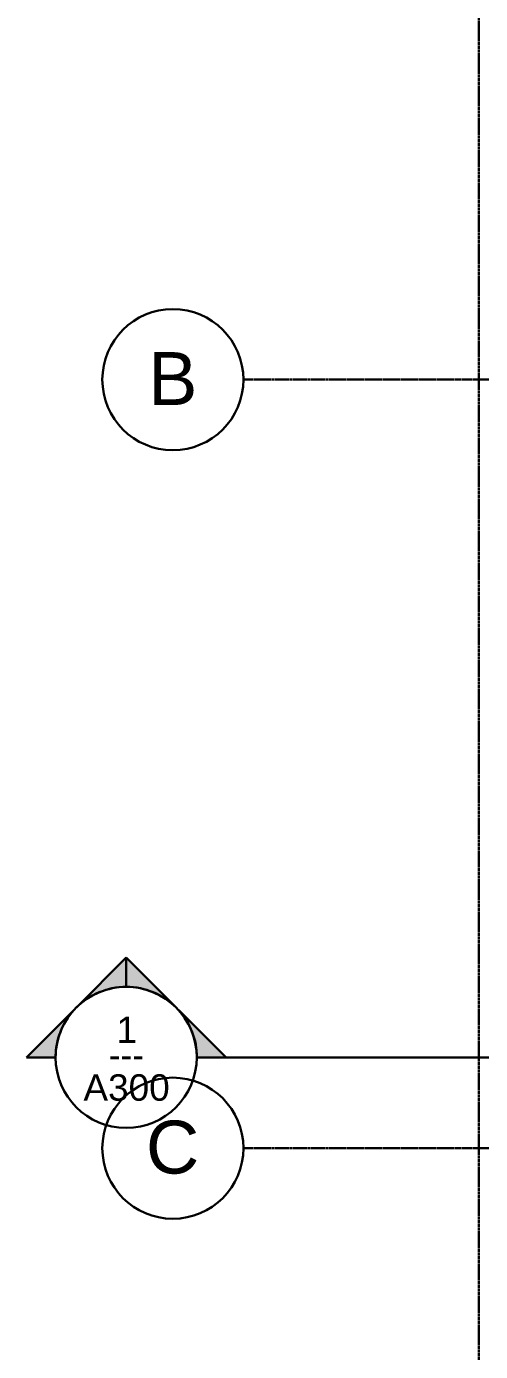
# Model space of a CAD drawing. Header units: inches. Extents: x 9391 to 11530, y 1186 to 2858.
# Drawn here: x 9500.9 to 9655.4, y 1720.4 to 2171.1 of the extents above; entities that cross this region are included whole.
import ezdxf

# ---------------------------------------------------------------- set-up
doc = ezdxf.new("R2010")
doc.units = ezdxf.units.IN
doc.header["$MEASUREMENT"] = 0
doc.linetypes.add('Aligning Line 1_8_', pattern=[0.25, 0.125, -0.125])
doc.linetypes.add('Grid Line 1_2_', pattern=[0.875, 0.5, -0.125, 0.125, -0.125])
for name, color, linetype, lineweight in [('G-ANNO-SYMB', 111, 'Aligning Line 1_8_', 30), ('G-ANNO-SYMB-1', 111, 'Continuous', 30), ('G-ANNO-SYMB-2', 111, 'Continuous', 9), ('S-GRID-1', 1, 'Grid Line 1_2_', 30), ('S-GRID-IDEN', 1, 'Continuous', 30), ('S-GRID-IDEN-1', 1, 'Continuous', 9)]:
    doc.layers.add(name, color=color, linetype=linetype, lineweight=lineweight)
doc.styles.add('Arial', font='arial.ttf', dxfattribs={"height": 9})
doc.styles.add('Arial_1', font='arial.ttf', dxfattribs={"height": 18})
doc.styles.add('Century Gothic', font='ufonts.com_century-gothic.ttf', dxfattribs={"height": 9})

# ---------------------------------------------------------------- blocks, each defined once
blk = doc.blocks.new('Section - Section Head - Filled-22785-FLOOR PLAN - ROOF')
at = {"layer": 'G-ANNO-SYMB-2'}
h = blk.add_hatch(color=256, dxfattribs=at)
edge = h.paths.add_edge_path(flags=0)
edge.add_line((-0.4268, 0.1768), (-0.25, 0.3536))
edge.add_line((-0.25, 0.3536), (-0.25, 0.25))
edge.add_arc((-0.25, 0), 0.25, 90, 135)
h = blk.add_hatch(color=256, dxfattribs=at)
edge = h.paths.add_edge_path(flags=0)
edge.add_arc((-0.25, 0), 0.25, 45, 90)
edge.add_line((-0.25, 0.25), (-0.25, 0.3536))
edge.add_line((-0.25, 0.3536), (-0.0732, 0.1768))
h = blk.add_hatch(color=256, dxfattribs=at)
edge = h.paths.add_edge_path(flags=0)
edge.add_arc((-0.25, 0), 0.2503, 137.9216, 180)
edge.add_line((-0.5003, 0), (-0.6036, 0))
edge.add_line((-0.6036, 0), (-0.4358, 0.1678))
h = blk.add_hatch(color=256, dxfattribs=at)
edge = h.paths.add_edge_path(flags=0)
edge.add_line((-0.0642, 0.1678), (0.1036, 0))
edge.add_line((0.1036, 0), (0.0003, 0))
edge.add_arc((-0.25, 0), 0.2503, 0, 42.0784)
at = {"layer": 'G-ANNO-SYMB-1'}
for p, q in [((-0.25, 0.3536), (-0.4268, 0.1768)), ((-0.25, 0.25), (-0.25, 0.3536)), ((-0.0732, 0.1768), (-0.25, 0.3536)), ((-0.25, 0.3536), (-0.25, 0.25)), ((-0.4358, 0.1678), (-0.6036, 0)), ((0.1036, 0), (-0.0642, 0.1678)), ((-0.6036, 0), (-0.5003, 0)), ((0.0003, 0), (0.1036, 0))]:
    blk.add_line(p, q, dxfattribs=at)
for centre, radius, start, end in [((-0.2503, 0), 0.25, 360, 180), ((-0.25, 0), 0.25, 90, 135), ((-0.25, 0), 0.25, 45, 90), ((-0.25, 0), 0.2503, 137.9216, 180), ((-0.25, 0), 0.2503, 0, 42.0784), ((-0.2503, 0), 0.25, 180, 360)]:
    blk.add_arc(centre, radius, start, end, dxfattribs=at)
blk = doc.blocks.new('Grid - Grid Head - Circle-50561-FLOOR PLAN - ROOF')
at = {"layer": 'S-GRID-IDEN'}
for start, end in [(360, 180), (180, 360)]:
    blk.add_arc((0, 0), 0.25, start, end, dxfattribs=at)

msp = doc.modelspace()

# ---------------------------------------------------------------- linework, layer by layer
at = {"layer": 'G-ANNO-SYMB'}
msp.add_line((9654.88, 1339.74), (9654.88, 2698.72), dxfattribs=at)
at = {"layer": 'G-ANNO-SYMB-1'}
msp.add_line((11472.02, 1820.42), (9558.88, 1820.42), dxfattribs=at)
at = {"layer": 'S-GRID-1'}
for p, q in [((11461, 2051), (9574.73, 2051)), ((11461, 1789.54), (9574.73, 1789.54))]:
    msp.add_line(p, q, dxfattribs=at)

# ---------------------------------------------------------------- block references
at = {"layer": 'G-ANNO-SYMB-1', "xscale": 95.99999999999994, "yscale": 95.99999999999994, "zscale": 95.99999999999994}
msp.add_blockref('Section - Section Head - Filled-22785-FLOOR PLAN - ROOF', (9558.88, 1820.42), dxfattribs=at)
at = {"layer": 'S-GRID-IDEN', "xscale": 95.99999999999994, "yscale": 95.99999999999994, "zscale": 95.99999999999994, "rotation": 89.99999999999982}
for p in [(9550.73, 2051), (9550.73, 1789.54)]:
    msp.add_blockref('Grid - Grid Head - Circle-50561-FLOOR PLAN - ROOF', p, dxfattribs=at)

# ---------------------------------------------------------------- texts
at = {"layer": 'G-ANNO-SYMB-2', "char_height": 9, "attachment_point": 1}
for s, insert, width, style in [('1', (9531.56, 1834.32), 8.484, 'Arial'), ('---', (9528.91, 1825.82), 15.453, 'Century Gothic'), ('A300', (9520.31, 1814.69), 35.754, 'Arial')]:
    msp.add_mtext(s, dxfattribs=dict(at, insert=insert, width=width, style=style))
at = {"layer": 'S-GRID-IDEN-1', "char_height": 18, "attachment_point": 1, "style": 'Arial_1'}
for s, insert, width in [('B', (9542.33, 2060.38), 20.301), ('C', (9541.57, 1798.92), 22.119)]:
    msp.add_mtext(s, dxfattribs=dict(at, insert=insert, width=width))

doc.saveas('drawing.dxf')
